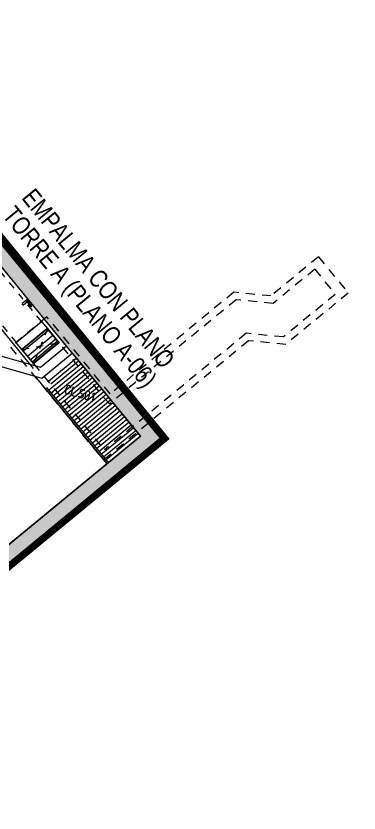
# Model space of a CAD drawing. Header units: inches. Extents: x 0 to 766, y -245 to 236.
# Drawn here: x 158.89 to 163.66, y -211.66 to -200.6 of the extents above; entities that cross this region are included whole.
import ezdxf

# ---------------------------------------------------------------- set-up
doc = ezdxf.new("R2010")
doc.units = ezdxf.units.IN
doc.header["$MEASUREMENT"] = 0
for name, pattern in [('CONTINUA', [0]), ('HIDDEN', [0.375, 0.25, -0.125]), ('HIDDEN2', [0.1875, 0.125, -0.0625]), ('PHANTOM', [2.5, 1.25, -0.25, 0.25, -0.25, 0.25, -0.25])]:
    doc.linetypes.add(name, pattern=pattern)
for name, color, linetype, lineweight in [('A-PLACAS', 251, 'Continuous', 9), ('CIRCULACION PEATONAL', 251, 'Continuous', 5), ('CLOSET', 251, 'Continuous', 9), ('DO-DUCTO DE EXTRACCION', 251, 'Continuous', 5), ('DO-REJILLA', 251, 'Continuous', 5), ('DO-REJILLA EN PUERTAS', 251, 'Continuous', 5), ('DO-VARIOS', 251, 'Continuous', 5), ('DOBLE MURO 0.09', 251, 'Continuous', 5), ('HATCH', 251, 'Continuous', 9), ('MURO-BAJO', 251, 'Continuous', 9), ('MUROS', 251, 'Continuous', 9), ('PROYECCIONES', 251, 'HIDDEN2', 9), ('Tabique 0.09', 251, 'Continuous', 5), ('TEXTO-AMBIENTE', 251, 'Continuous', 9), ('TITULOS', 251, 'Continuous', 9)]:
    doc.layers.add(name, color=color, linetype=linetype, lineweight=lineweight)
doc.styles.add('ARIAL', font='arial.ttf')
doc.styles.add('ROMANS', font='romans.shx', dxfattribs={"width": 0.8})
pattern_1 = [(39.43177032056055, (160.5210332470718, -207.2206368878329), (-0.03175794469080952, 0.03861907493733487), [])]

# ---------------------------------------------------------------- blocks, each defined once
blk = doc.blocks.new('ESTR_PISO-SS')
at = {"layer": 'HATCH'}
h = blk.add_hatch(color=251, dxfattribs=at)
h.dxf.hatch_style = 1
h.paths.add_polyline_path([(16.4277175440171, 16.40000035228357), (24.27771753019917, 16.40000035461122), (24.27771753019917, 16.1500003551738), (16.4277175440171, 16.15000035236159)])
h.paths.add_polyline_path([(48.72768199801283, 19.44000191854332), (44.4276925451594, 19.44000191854332), (44.4276925451594, 18.05000185903853), (36.62768888600809, 18.05000185903853), (36.62768888579399, 17.64998901807186), (34.72771753463934, 17.64998901807186), (34.72771753485344, 15.93999942884571), (31.92780838884551, 15.93999942884571), (31.92780838884551, 15.68999942884571), (34.92771753485346, 15.68999942884571), (34.92771753463936, 17.44998901807188), (36.82768888579398, 17.44998901807188), (36.82768888600808, 17.85000185903854), (44.62769254515939, 17.85000185903854), (44.62769254515939, 19.24000191854333), (48.72768199801283, 19.24000191854333)])
h.paths.add_polyline_path([(8.477717518006585, 13.4500006351999), (12.47771751800659, 13.4500006351999), (12.47771751800659, 13.12000063519989), (12.2777175180066, 13.12000063519989), (12.2777175180066, 13.2000006351999), (8.477717518006642, 13.20000002453418)])
h.paths.add_polyline_path([(23.7208664665888, 47.97692998819457), (29.10928945706615, 49.07914669539466), (30.32771839363195, 43.12366937100842), (30.32773254738518, 34.34999175954889), (47.12769808774325, 34.35000510772318), (47.12771159414078, 29.35000847727014), (48.02932641491563, 29.35000847718436), (53.64436860177059, 25.45004769607903), (50.17768199801282, 20.45883893010753), (50.17768199801282, 19.24000191820787), (49.97768199801283, 19.24000191820787), (49.97768199801283, 20.52148109288487), (53.36601122695211, 25.39987368990731), (47.96666409367836, 29.15000847718389), (46.87767741045644, 29.15000688910311), (46.87770282335234, 34.10000504483733), (30.07773295068677, 34.09999155877244), (30.07771843446471, 43.09835761778157), (28.91447051997991, 48.78411931421641), (23.77097591220078, 47.73200337972006)])
h.paths.add_polyline_path([(-8.481331260209345, 46.57000033610373), (-7.090805235902508, 19.84547925552764), (-0.8015653069423081, 20.21606658801198), (-0.2960204932364832, 10.50000029485028), (5.027721162711913, 10.50000132238532), (5.027718937173717, 13.20000000457804), (5.277719507392987, 13.2000003429616), (5.277721315982262, 10.25000137063782), (-0.5333507159926114, 10.25000024904318), (-1.038147625801969, 19.95169257645185), (-7.327387554756967, 19.58110524396778), (-8.7420758136536, 46.77000033610372), (6.202717519602089, 46.77000033289579), (6.202717519602089, 46.56998253264086)])
at = {"layer": 'A-PLACAS', "elevation": 3.941757904526482e-07}
blk.add_lwpolyline([(23.7208664665888, 47.97692998819457), (29.10928945706615, 49.07914669539466), (30.32771839363195, 43.12366937100842), (30.32773254738518, 34.34999175954889), (47.12769808774325, 34.35000510772318), (47.12771159414078, 29.35000847727014), (48.02932641491563, 29.35000847718436), (53.64436860177059, 25.45004769607903), (50.17768199801282, 20.45883893010753), (50.17768199801282, 19.24000191820787), (49.97768199801283, 19.24000191820787), (49.97768199801283, 20.52148109288487), (53.36601122695211, 25.39987368990731), (47.96666409367836, 29.15000847718389), (46.87767741045644, 29.15000688910311), (46.87770282335234, 34.10000504483733), (30.07773295068677, 34.09999155877244), (30.07771843446471, 43.09835761778157), (28.91447051997991, 48.78411931421641), (23.77097591220078, 47.73200337972006)], close=True, dxfattribs=at)
blk = doc.blocks.new('A$C3B1B6E6F')
at = {"layer": 'DO-DUCTO DE EXTRACCION', "color": 8, "linetype": 'HIDDEN2', "lineweight": 9, "ltscale": 0.1}
for p, q in [((-2.412262602743908, 1.017978580196456, -6.238163106003731e-07), (-2.46445990922183, 0.4975717439003517, -6.238147719416396e-07)), ((-2.673076652333009, 0.6424684353017653, -6.238155645042104e-07), (-2.203645859632758, 0.8730818887950136, -6.238155180378022e-07))]:
    blk.add_line(p, q, dxfattribs=at)
at = {"layer": 'DO-DUCTO DE EXTRACCION', "elevation": -6.238155645042104e-07}
blk.add_lwpolyline([(-2.77738502388857, 0.7149167810025006), (-2.516570974299498, 1.090426925897191), (-2.412262602743908, 1.017978580196456), (-2.673076652333009, 0.6424684353017653)], close=True, dxfattribs=at)
at = {"layer": 'DO-DUCTO DE EXTRACCION', "color": 8, "extrusion": (-3.515804124596657e-07, 2.454318501667725e-07, 0.9999999999999081), "elevation": -2.441427186740494e-07}
blk.add_lwpolyline([(-2.46459428624419, 0.4983025698430662), (-2.205561900967793, 0.8750439445003633), (-2.414862664668202, 1.018950825209833), (-2.673895049942836, 0.6422094505543268)], close=True, dxfattribs=at)
at = {"layer": 'DO-DUCTO DE EXTRACCION', "color": 8, "elevation": -6.238147719416396e-07}
blk.add_lwpolyline([(-2.673076652333009, 0.6424684353017653), (-2.412262602743908, 1.017978580196456), (-2.203645859632758, 0.8730818887950136), (-2.46445990922183, 0.4975717439003517)], close=True, dxfattribs=at)
at = {"layer": 'DO-DUCTO DE EXTRACCION', "color": 8, "lineweight": 9, "ltscale": 0.01}
for points, elevation in [([(-2.651685588131045, 0.6276110735090583), (-2.390871538541973, 1.003121218403749)], -6.238162293328938e-07), ([(-2.574066535135955, 0.5737000412449333), (-2.313252485546826, 0.9492101861395952)], -6.238159344478559e-07), ([(-2.522803973635064, 0.538095154295462), (-2.261989924045935, 0.9136052991901238)], -6.238157396946117e-07), ([(-2.490214332789435, 0.5154597173594482), (-2.229400283200334, 0.89096986225411)], -6.238156158822601e-07), ([(-2.47273209305817, 0.5033172658113756), (-2.211918043469097, 0.8788274107060658)], -6.238155494649215e-07)]:
    blk.add_lwpolyline(points, dxfattribs=dict(at, elevation=elevation))
at = {"layer": 'DO-REJILLA', "color": 7, "lineweight": 9}
for points, elevation in [([(-5.831608581743239, 2.533750724714992), (-5.796704256587873, 2.584004644032575, -0.2990091813433655), (-5.792338777203014, 2.585761629959052), (-5.758443968607509, 2.578945175097033, 0.8140452224455884), (-5.755811805822304, 2.58512319532565), (-5.809933784316399, 2.622714116811039, -0.8140452224455884), (-5.807301621531707, 2.628892137039657), (-5.773406812936628, 2.622075682175847, 0.2990091813433655), (-5.769041333551769, 2.623832668100476), (-5.734137008396829, 2.674086587418969), (-5.773909816258765, 2.666917622591427), (-5.717835086881223, 2.697557473765301), (-5.726968043569741, 2.634313779558397), (-5.734137008396829, 2.674086587418969)], -6.238268991008514e-07), ([(-5.739201208184141, 2.469568327454027), (-5.70429688303102, 2.519822246769735, -0.2990091813433655), (-5.699931403643404, 2.52157923269894), (-5.666036595050599, 2.514762777833312, 0.8140452224455884), (-5.663404432264088, 2.520940798063748), (-5.717526410760001, 2.558531719546409, -0.8140452224455884), (-5.714894247973007, 2.564709739777754), (-5.68099943937932, 2.557893284912979, 0.2990091813433655), (-5.676633959993978, 2.559650270839484), (-5.641729634838612, 2.609904190157067), (-5.681502442701458, 2.602735225328615), (-5.62542771332258, 2.633375076503398), (-5.634560670011552, 2.570131382296495), (-5.641729634838612, 2.609904190157067)], -6.238265480330299e-07), ([(-5.646793834626351, 2.405385930190278), (-5.611889509471894, 2.455639849507861, -0.2990091813433655), (-5.607524030087916, 2.457396835434338), (-5.573629221491956, 2.450580380571438, 0.8140452224455884), (-5.570997058706325, 2.456758400800965), (-5.625119037201358, 2.494349322284535, -0.8140452224455884), (-5.622486874415245, 2.500527342514971), (-5.588592065820194, 2.493710887649286, 0.2990091813433655), (-5.584226586436216, 2.495467873577581), (-5.549322261281304, 2.545721792895165), (-5.589095069143269, 2.538552828068532), (-5.533020339763425, 2.569192679239677), (-5.542153296453307, 2.505948985033712), (-5.549322261281304, 2.545721792895165)], -6.238261969652084e-07), ([(-5.554386461067224, 2.341203532929256), (-5.519482135913222, 2.391457452245049, -0.2990091813433655), (-5.515116656528789, 2.393214438172436), (-5.481221847933284, 2.386397983309507, 0.8140452224455884), (-5.478589685147625, 2.392576003539034), (-5.532711663643113, 2.430166925022633, -0.8140452224455884), (-5.530079500857028, 2.43634494525304), (-5.496184692261977, 2.429528490389202, 0.2990091813433655), (-5.491819212877544, 2.431285476315679), (-5.456914887723087, 2.481539395633291), (-5.496687695585479, 2.474370430802992), (-5.440612966206572, 2.505010281978713), (-5.449745922894635, 2.441766587771781), (-5.456914887723087, 2.481539395633291)], -6.238258458973866e-07), ([(-3.946487637234441, 1.224422510318618), (-3.911583312079529, 1.274676429636202, -0.2990091813433655), (-3.907217832693732, 1.276433415562678), (-3.873323024099136, 1.26961696069975, 0.8140452224455884), (-3.870690861313051, 1.275794980929248), (-3.924812839808055, 1.313385902412818, -0.8140452224455884), (-3.922180677021515, 1.319563922644193), (-3.888285868427829, 1.312747467779445, 0.2990091813433655), (-3.883920389042487, 1.314504453705922), (-3.849016063888911, 1.364758373023534), (-3.888788871749966, 1.357589408195054), (-3.832714142371998, 1.388229259368927), (-3.841847099061425, 1.324985565161114), (-3.849016063888911, 1.364758373023534)], -6.238197372773082e-07), ([(-3.854080263675769, 1.160240113056716), (-3.819175938521312, 1.21049403237339, -0.2990091813433655), (-3.814810459135089, 1.212251018300805), (-3.780915650540919, 1.205434563436938, 0.8140452224455884), (-3.778283487754862, 1.211612583667375), (-3.832405466250776, 1.249203505150035, -0.8140452224455884), (-3.829773303464208, 1.255381525381381), (-3.795878494870067, 1.248565070516662, 0.2990091813433655), (-3.791513015486089, 1.250322056442229), (-3.756608690329358, 1.300575975762484), (-3.796381498192659, 1.293407010934061), (-3.740306768813298, 1.324046862107025), (-3.749439725502754, 1.260803167899184), (-3.756608690329358, 1.300575975762484)], -6.238193862094867e-07), ([(-3.761672890117097, 1.096057715793904), (-3.72676856496355, 1.146311635111488, -0.2990091813433655), (-3.722403085578662, 1.148068621037964), (-3.688508276983612, 1.141252166175036, 0.8140452224455884), (-3.685876114197043, 1.147430186404563), (-3.739998092692531, 1.185021107888133, -0.8140452224455884), (-3.737365929906446, 1.191199128118569), (-3.703471121311395, 1.184382673254731, 0.2990091813433655), (-3.699105641926963, 1.186139659181237), (-3.664201316772079, 1.236393578498792), (-3.703974124634442, 1.229224613672187), (-3.647899395254171, 1.259864464845123), (-3.657032351944054, 1.19662077063731), (-3.664201316772079, 1.236393578498792)], -6.238190351416652e-07), ([(-3.669265516557942, 1.031875318532911), (-3.634361191404452, 1.082129237848676, -0.2990091813433655), (-3.629995712019536, 1.083886223776034), (-3.59610090342494, 1.077069768912224, 0.8140452224455884), (-3.59346874063931, 1.083247789141751), (-3.647590719133888, 1.120838710626231, -0.8140452224455884), (-3.644958556347802, 1.127016730856667), (-3.611063747752752, 1.120200275992829, 0.2990091813433655), (-3.606698268368291, 1.121957261919277), (-3.571793943213834, 1.172211181236889), (-3.611566751075799, 1.165042216410285), (-3.555492021697319, 1.195682067582339), (-3.564624978386291, 1.132438373374498), (-3.571793943213834, 1.172211181236889)], -6.238186840738437e-07)]:
    blk.add_lwpolyline(points, format="xyb", dxfattribs=dict(at, elevation=elevation))
at = {"layer": 'DO-REJILLA EN PUERTAS', "linetype": 'HIDDEN2', "ltscale": 0.5}
for p, q in [((-7.250162995269875, 0.7460078271715247), (-7.250162995269875, 1.143342328253311)), ((-7.155222947803395, 0.7460078271715247), (-7.155222947803395, 1.143342328254221)), ((-7.250162995270784, 1.099610607104296), (-7.155222947804305, 1.099610607104268)), ((-7.250162995269875, 0.7999864453722694), (-7.155222947804305, 0.7999864453722694))]:
    blk.add_line(p, q, dxfattribs=at)
at = {"layer": 'DO-REJILLA EN PUERTAS', "lineweight": 13, "ltscale": 0.5}
for p in [(-7.079331863877542, 0.9771262276135531), (-7.079331863878451, 0.912223927810345)]:
    blk.add_line(p, (-7.037181186908583, 0.9446750777115085), dxfattribs=at)
blk.add_lwpolyline([(-7.341903478022232, 0.944675077712418), (-7.2194359417322, 0.94467507770878), (-7.208981043694621, 0.8998845080359388), (-7.199700042682252, 0.9919500730647997), (-7.189626563306319, 0.9446750777114801), (-7.037181186908583, 0.9446750777115085)], dxfattribs=at)
at = {"layer": 'DO-VARIOS', "linetype": 'HIDDEN', "ltscale": 0.5}
for p, q in [((0.9393279770156653, 3.000205302418181, -8.591819260988518e-07), (1.47023505277096, 2.631458875016534, -8.203764127389746e-07)), ((0.9358916407786637, 2.819960492341153, -8.591813692841286e-07), (1.305488242398951, 2.563253749011892, -8.591799651378055e-07))]:
    blk.add_line(p, q, dxfattribs=at)
for points, elevation in [([(0.9393279770156653, 3.000205302418181), (0.4523520420875684, 2.299075880237069), (-0.05872530584701963, 2.206955265125544), (-1.325213922687482, 0.3835131424002611)], -8.706957273548389e-07), ([(0.9358916407786637, 2.819960492341153), (0.5108554169732997, 2.208009509496151), (-0.0002219309494648769, 2.115888894384625), (-1.299680888856983, 0.2449773290563826)], -8.706952534111718e-07), ([(1.305488242398951, 2.563253749011892), (0.7741206039554527, 1.79821084116972), (0.263043256090441, 1.706090226067317), (-1.191040680724171, -0.387444500655846)], -8.706931027614906e-07), ([(1.473189734916104, 2.629406673159792), (0.8326239788443672, 1.707144470430649), (0.3215466309980002, 1.615023855332737), (-1.166419318883044, -0.5272929046377612)], -8.706926262098547e-07), ([(-1.381758651927584, 0.3021021926724643), (-1.38181346700776, 0.3020232720054992)], -2.615802545605828e-07)]:
    blk.add_lwpolyline(points, dxfattribs=dict(at, elevation=elevation))
at = {"layer": 'DO-VARIOS', "linetype": 'HIDDEN', "ltscale": 0.5, "extrusion": (-3.515804124596657e-07, 2.454318501667725e-07, 0.9999999999999081), "elevation": -0.0003639764876448463}
blk.add_lwpolyline([(-1.325213922815564, 0.3835131424896041), (-2.462003762566819, 1.173526473875663), (-2.834350293749069, 0.6319789609763047), (-1.166419319011038, -0.5272929045484742)], dxfattribs=at)
at = {"layer": 'DO-VARIOS', "color": 8, "linetype": 'HIDDEN', "ltscale": 0.5, "extrusion": (-3.515804124596657e-07, 2.454318501667725e-07, 0.9999999999999081), "elevation": -0.0003639764876448468}
blk.add_lwpolyline([(-1.299661761407919, 0.2450048683042305), (-2.205561900967464, 0.8750439445023233), (-2.464594286243861, 0.4983025698432073), (-1.19104068085215, -0.3874445005665262)], dxfattribs=at)
at = {"layer": 'PROYECCIONES', "color": 251, "ltscale": 0.25}
for p, q in [((-5.5796324947801, 3.001425417463025, -6.238276683714004e-07), (-5.204122347534394, 2.740611366240955, -6.238262417587364e-07)), ((-5.550653155756208, 3.043148767155827, -6.238277512709746e-07), (-5.175143008509167, 2.782334715935576, -6.238263246583102e-07)), ((-5.637591172830071, 2.917978718073755, -6.23827502572252e-07), (-5.262081025583029, 2.657164666853532, -6.238260759595878e-07)), ((-5.608611833805753, 2.959702067768376, -6.238275854718263e-07), (-5.233101686557831, 2.698888016548125, -6.238261588591618e-07)), ((-5.291060364607347, 2.615441317159849, -6.238259930600137e-07), (-5.66657051185436, 2.876255368380043, -6.23827419672678e-07)), ((-3.694511550258085, 1.692097203057529, -6.238205065478574e-07), (-3.319001403011953, 1.431283151835487, -6.238190799351931e-07)), ((-3.665532211233312, 1.733820552750359, -6.238205894474314e-07), (-3.290022063986271, 1.473006501530108, -6.238191628347673e-07)), ((-3.405939420085815, 1.306113102753443, -6.238188312364707e-07), (-3.781449567331947, 1.566927153974575, -6.238202578491348e-07)), ((-3.752470228308539, 1.608650503668287, -6.23820340748709e-07), (-3.376960081060588, 1.347836452448092, -6.238189141360449e-07)), ((-3.723490889283312, 1.650373853362908, -6.238204236482833e-07), (-3.347980742037151, 1.389559802141775, -6.238189970356188e-07))]:
    blk.add_line(p, q, dxfattribs=at)
at = {"layer": 'PROYECCIONES', "color": 251, "ltscale": 0.5}
for points, elevation in [([(-5.666290919775747, 3.185317265400045), (-5.840166953923926, 2.934977167232319), (-4.228408985315582, 1.81551573998604), (-4.054532951168312, 2.065855838149218)], -1.244455841914272e-06), ([(-4.228408985315582, 1.81551573998604), (-4.008523797098434, 1.570015620306577), (-3.747709747507997, 1.945525765203485), (-4.054532951168312, 2.065855838149218)], -1.244455841914272e-06), ([(-2.777816050455357, 0.7152161544954652), (-2.517002000864977, 1.090726299392372), (-3.747709747507997, 1.945525765203485), (-4.008523797098434, 1.570015620306577)], -1.244454219650082e-06)]:
    blk.add_lwpolyline(points, close=True, dxfattribs=dict(at, elevation=elevation))
at = {"layer": 'PROYECCIONES', "color": 251, "ltscale": 0.25}
for points, elevation in [([(-5.313667698298104, 2.538366623104594), (-5.730901195237948, 2.828160013351408), (-5.528045822065906, 3.120223461209207), (-5.110812325125579, 2.830430070962393)], -1.232941680634518e-06), ([(-5.320039703632574, 2.5737179674652), (-5.695549850879161, 2.834532018686332), (-5.521673816730981, 3.084872116851301), (-5.146163669484849, 2.824058065629316)], -1.23294171844099e-06), ([(-3.428546753776118, 1.229038408699125), (-3.845780250716871, 1.518831798946849), (-3.642924877543038, 1.810895246806439), (-3.225691380603166, 1.521101856556925)], -1.232934518810975e-06), ([(-3.434918759111042, 1.264389753059731), (-3.810428906357203, 1.525203804280864), (-3.636552872208568, 1.775543902445889), (-3.261042724962408, 1.514729851223819)], -1.232934556617447e-06)]:
    blk.add_lwpolyline(points, close=True, dxfattribs=dict(at, elevation=elevation))

msp = doc.modelspace()

# ---------------------------------------------------------------- hatches: boundary and pattern name
at = {"layer": 'HATCH'}
h = msp.add_hatch(dxfattribs=at)
h.set_pattern_fill('_USER', color=251, scale=0.05, angle=129.4317703205605, pattern_type=0)
h.set_pattern_definition(pattern_1)
h.paths.add_polyline_path([(160.6196785822683, -206.4274362228165), (159.7119177217301, -205.3235517807506), (159.3257235006368, -205.6411339424534), (159.3760236984437, -205.7023012636691), (159.3142320532576, -205.7531126075632), (160.1716971954379, -206.7958283158491)])
h = msp.add_hatch(dxfattribs=at)
h.set_pattern_fill('_USER', color=251, scale=0.05, angle=129.4317703205605, pattern_type=0)
h.set_pattern_definition(pattern_1)
h.paths.add_polyline_path([(160.6196785822683, -206.4274362228165), (159.7119177217301, -205.3235517807506), (159.3257235006368, -205.6411339424534), (159.3760236984437, -205.7023012636691), (159.3142320532576, -205.7531126075632), (160.1716971954379, -206.7958283158491)])

# ---------------------------------------------------------------- linework, layer by layer
at = {"layer": 'CIRCULACION PEATONAL', "color": 251, "linetype": 'CONTINUA', "ltscale": 0.25, "elevation": -3.706276007363635e-07}
msp.add_lwpolyline([(154.4849180567298, -204.2772649163223), (153.7503961669024, -206.8754330391292), (158.4568284916539, -208.2060298970585), (160.15624948428, -206.8085314992346), (159.1620340972781, -205.5995212993725)], close=True, dxfattribs=at)
at = {"layer": 'CLOSET', "elevation": -3.706276007363635e-07}
for points in [[(159.2987849865809, -205.7658164686746), (160.15624948428, -206.8085314992346)], [(159.3142326166791, -205.7531132904398), (160.1716971170068, -206.7958283246464)]]:
    msp.add_lwpolyline(points, dxfattribs=at)
at = {"layer": 'DOBLE MURO 0.09', "color": 251}
for p, q in [((159.2347884695919, -205.4746021434541, -3.706276007363635e-07), (154.523008518483, -204.1425532321116, -3.706276007363635e-07)), ((154.4849223327639, -204.2772730993335, -3.706276007363635e-07), (159.2512061472777, -205.6247305841808, -3.706276007363635e-07)), ((159.5935341185205, -205.1795919837426, -3.706276007363635e-07), (159.2347884695919, -205.4746021434541, -3.706276007363635e-07)), ((159.2512061472777, -205.6247305841808, -3.706276007363635e-07), (159.6738081982446, -205.2772088822254, -3.706276007363635e-07))]:
    msp.add_line(p, q, dxfattribs=at)
at = {"layer": 'MURO-BAJO', "color": 251}
msp.add_line((159.1350426584174, -205.4879711264263, -3.706276007363635e-07), (158.6546107057739, -204.9037439465664, -3.706276007363635e-07), dxfattribs=at)
at = {"layer": 'MUROS'}
for p, q in [((160.9011810982548, -206.4548579924262, -3.706276007363635e-07), (155.8616117304616, -200.326557911768, -3.706276007363635e-07)), ((159.6166439128615, -205.2076945348778, -3.706276007363635e-07), (156.4441838830112, -201.3498674789994, -3.706276007363635e-07)), ((159.6801597855343, -205.2849326984969, -3.706276007363635e-07), (160.6196857911277, -206.4274303014266, -3.706276007363635e-07)), ((156.207421644846, -210.3147418186277, -3.706276007363635e-07), (160.9011810982548, -206.4548579924262, -3.706276007363635e-07)), ((160.6196857911277, -206.4274303014266, -3.706276007363635e-07), (158.4568284624154, -208.2060298887925, -3.706276007363635e-07))]:
    msp.add_line(p, q, dxfattribs=at)
at = {"layer": 'PROYECCIONES', "color": 12, "linetype": 'PHANTOM', "ltscale": 0.5, "const_width": 0.1, "elevation": -3.706276007363635e-07}
msp.add_lwpolyline([(135.7469381290016, -226.7783382834924), (140.7416881094066, -209.1108048456516), (142.5699979756589, -209.6276827173726), (142.6788218477419, -209.2427486406682), (150.1846315498788, -211.3647182629488), (150.5627769757816, -210.0271333594399), (155.9034506740154, -211.5369843026736), (156.2425212296837, -210.3376659118654), (160.9573278510493, -206.4604740784474), (155.9190094163776, -200.2705442969457), (158.3501091143178, -191.6711794180689)], dxfattribs=at)
at = {"layer": 'PROYECCIONES', "ltscale": 0.2, "elevation": -3.706276007363635e-07}
for points in [[(159.0555987390377, -204.5254451370835), (158.9747251037595, -204.591950624979), (158.9906040685543, -204.6112601535581), (159.0714777040859, -204.5447546647665)], [(159.0367312910366, -204.5571442667674), (159.100247180398, -204.6343824167159), (159.1118329028239, -204.6248550334819), (159.0483170134625, -204.5476168835335)]]:
    msp.add_lwpolyline(points, close=True, dxfattribs=at)
at = {"layer": 'Tabique 0.09', "lineweight": 0}
for p, q in [((159.2303967409884, -205.5253202406982, -3.706276007363635e-07), (159.2303967409884, -205.5253202406982, -3.706276007363635e-07)), ((159.2876139701671, -205.5947910496963, -3.706276007363635e-07), (159.2876139701671, -205.5947910496963, -3.706276007363635e-07))]:
    msp.add_line(p, q, dxfattribs=at)

# ---------------------------------------------------------------- block references
at = {"layer": 'CIRCULACION PEATONAL', "color": 251, "linetype": 'CONTINUA', "ltscale": 0.25, "rotation": 344.2139988296181}
msp.add_blockref('ESTR_PISO-SS', (102.3564887309081, -216.3513704581146, -3.706276007363635e-07), dxfattribs=at)
at = {"layer": 'DO-VARIOS', "rotation": 344.2140311452815}
msp.add_blockref('A$C3B1B6E6F', (161.3728997167456, -206.5719023230333, -6.073582254093782e-07), dxfattribs=at)

# ---------------------------------------------------------------- texts
at = {"layer": 'TEXTO-AMBIENTE', "color": 251, "insert": (159.5310422755287, -205.7005046339671, -3.605155287363635e-07), "char_height": 0.12, "attachment_point": 1, "rotation": 344.21399882961816, "line_spacing_factor": 0.8, "style": 'ROMANS'}
msp.add_mtext_dynamic_manual_height_columns('\\pxqc;CL.S01', width=0.5663052618149202, gutter_width=15, heights=[0], dxfattribs=at)
at = {"layer": 'TITULOS', "color": 251, "style": 'ARIAL', "width": 0.8}
for s, p in [('EMPALMA CON PLANO', (158.9594054742159, -203.1256700148741, -3.706276007363635e-07)), ('TORRE A (PLANO A-06)', (158.6920131170513, -203.3696559670761, -3.706276007363635e-07))]:
    msp.add_text(s, height=0.25, rotation=309.4316916238218, dxfattribs=at).set_placement(p)

doc.saveas('drawing.dxf')
